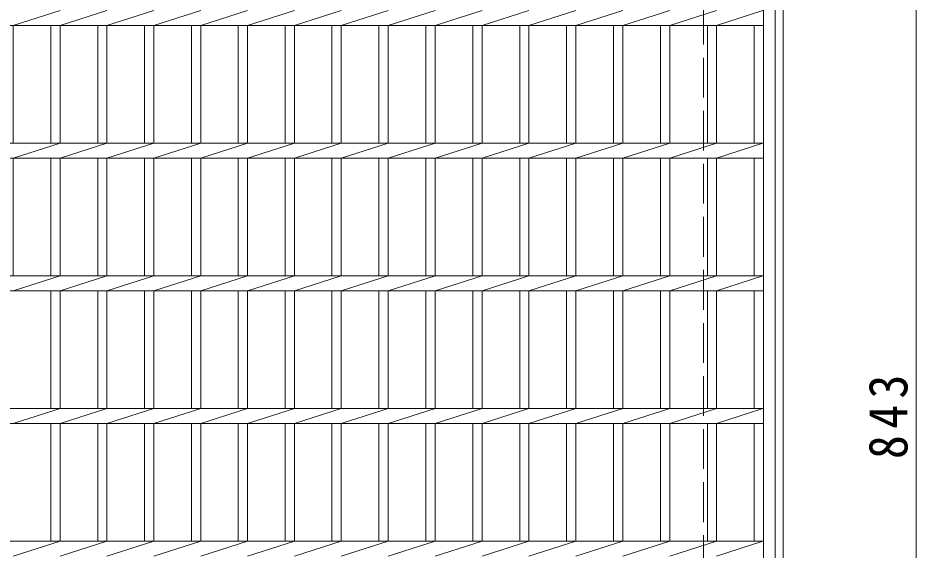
# Model space of a CAD drawing. Units: millimetres at full size, sheet at 1:10; details may follow other scales. Extents: x -1460 to 1849, y -1938 to 1605.
# Drawn here: x -825 to -148, y 824 to 1225 of the extents above; entities that cross this region are included whole.
import ezdxf

# ---------------------------------------------------------------- set-up
doc = ezdxf.new("R2010")
doc.units = ezdxf.units.MM
doc.header["$LTSCALE"] = 10
doc.linetypes.add('DASHED3', pattern=[4, 3, -1])
for name, color, linetype, lineweight in [('C-1', 2, 'Continuous', 9), ('C-2', 3, 'Continuous', 9), ('C-4', 7, 'Continuous', 9)]:
    doc.layers.add(name, color=color, linetype=linetype, lineweight=lineweight)
doc.styles.add('ＭＳ ゴシック', font='')
doc.styles.get('ＭＳ ゴシック').set_extended_font_data('MS Gothic')

msp = doc.modelspace()

# ---------------------------------------------------------------- linework, layer by layer
at = {"layer": 'C-1'}
for p, q in [((-248.19, 464.72), (-248.19, 1384.72)), ((-254.19, 470.72), (-254.19, 1378.72))]:
    msp.add_line(p, q, dxfattribs=at)
at = {"layer": 'C-1', "linetype": 'DASHED3'}
msp.add_line((-308.19, 524.72), (-308.19, 1324.72), dxfattribs=at)
at = {"layer": 'C-2'}
for p, q in [((-263.19, 474.72), (-263.19, 1374.72)), ((-757.64, 1219.06), (-722.34, 1230.38)), ((-722.34, 1219.06), (-687.04, 1230.38)), ((-687.04, 1219.06), (-651.74, 1230.38)), ((-651.74, 1219.06), (-616.44, 1230.38)), ((-616.44, 1219.06), (-581.14, 1230.38)), ((-581.14, 1219.06), (-545.84, 1230.38)), ((-545.84, 1219.06), (-510.54, 1230.38)), ((-510.54, 1219.06), (-475.14, 1230.38)), ((-475.14, 1219.06), (-439.74, 1230.38)), ((-439.74, 1219.06), (-404.44, 1230.38)), ((-404.44, 1219.06), (-368.99, 1230.38)), ((-368.99, 1219.06), (-333.69, 1230.38)), ((-333.69, 1219.06), (-298.39, 1230.38)), ((-298.39, 1219.06), (-263.69, 1230.38)), ((-263.19, 1219.06), (-1153.19, 1219.06)), ((-799.94, 1130.38), (-799.94, 1219.06)), ((-764.64, 1130.38), (-764.64, 1219.06)), ((-757.64, 1130.38), (-757.64, 1219.06)), ((-729.34, 1130.38), (-729.34, 1219.06)), ((-722.34, 1130.38), (-722.34, 1219.06)), ((-694.04, 1130.38), (-694.04, 1219.06)), ((-687.04, 1130.38), (-687.04, 1219.06)), ((-658.74, 1130.38), (-658.74, 1219.06)), ((-651.74, 1130.38), (-651.74, 1219.06)), ((-623.44, 1130.38), (-623.44, 1219.06)), ((-616.44, 1130.38), (-616.44, 1219.06)), ((-588.14, 1130.38), (-588.14, 1219.06)), ((-581.14, 1130.38), (-581.14, 1219.06)), ((-552.84, 1130.38), (-552.84, 1219.06)), ((-545.84, 1130.38), (-545.84, 1219.06)), ((-517.54, 1130.38), (-517.54, 1219.06)), ((-510.54, 1130.38), (-510.54, 1219.06)), ((-482.14, 1130.38), (-482.14, 1219.06)), ((-475.14, 1130.38), (-475.14, 1219.06)), ((-446.74, 1130.38), (-446.74, 1219.06)), ((-439.74, 1130.38), (-439.74, 1219.06)), ((-411.44, 1130.38), (-411.44, 1219.06)), ((-404.44, 1130.38), (-404.44, 1219.06)), ((-375.99, 1130.38), (-375.99, 1219.06)), ((-368.99, 1130.38), (-368.99, 1219.06)), ((-340.69, 1130.38), (-340.69, 1219.06)), ((-333.69, 1130.38), (-333.69, 1219.06)), ((-305.39, 1130.38), (-305.39, 1219.06)), ((-298.39, 1130.38), (-298.39, 1219.06)), ((-270.19, 1130.38), (-270.19, 1219.06)), ((-263.19, 1130.38), (-1153.19, 1130.38)), ((-757.64, 1119.06), (-722.34, 1130.38)), ((-722.34, 1119.06), (-687.04, 1130.38)), ((-687.04, 1119.06), (-651.74, 1130.38)), ((-651.74, 1119.06), (-616.44, 1130.38)), ((-616.44, 1119.06), (-581.14, 1130.38)), ((-581.14, 1119.06), (-545.84, 1130.38)), ((-545.84, 1119.06), (-510.54, 1130.38)), ((-510.54, 1119.06), (-475.14, 1130.38)), ((-475.14, 1119.06), (-439.74, 1130.38)), ((-439.74, 1119.06), (-404.44, 1130.38)), ((-404.44, 1119.06), (-368.99, 1130.38)), ((-368.99, 1119.06), (-333.69, 1130.38)), ((-333.69, 1119.06), (-298.39, 1130.38)), ((-298.39, 1119.06), (-263.69, 1130.38)), ((-263.19, 1119.06), (-1153.19, 1119.06)), ((-799.94, 1030.38), (-799.94, 1119.06)), ((-764.64, 1030.38), (-764.64, 1119.06)), ((-757.64, 1030.38), (-757.64, 1119.06)), ((-729.34, 1030.38), (-729.34, 1119.06)), ((-722.34, 1030.38), (-722.34, 1119.06)), ((-694.04, 1030.38), (-694.04, 1119.06)), ((-687.04, 1030.38), (-687.04, 1119.06)), ((-658.74, 1030.38), (-658.74, 1119.06)), ((-651.74, 1030.38), (-651.74, 1119.06)), ((-623.44, 1030.38), (-623.44, 1119.06)), ((-616.44, 1030.38), (-616.44, 1119.06)), ((-588.14, 1030.38), (-588.14, 1119.06)), ((-581.14, 1030.38), (-581.14, 1119.06)), ((-552.84, 1030.38), (-552.84, 1119.06)), ((-545.84, 1030.38), (-545.84, 1119.06)), ((-517.54, 1030.38), (-517.54, 1119.06)), ((-510.54, 1030.38), (-510.54, 1119.06)), ((-482.14, 1030.38), (-482.14, 1119.06)), ((-475.14, 1030.38), (-475.14, 1119.06)), ((-446.74, 1030.38), (-446.74, 1119.06)), ((-439.74, 1030.38), (-439.74, 1119.06)), ((-411.44, 1030.38), (-411.44, 1119.06)), ((-404.44, 1030.38), (-404.44, 1119.06)), ((-375.99, 1030.38), (-375.99, 1119.06)), ((-368.99, 1030.38), (-368.99, 1119.06)), ((-340.69, 1030.38), (-340.69, 1119.06)), ((-333.69, 1030.38), (-333.69, 1119.06)), ((-305.39, 1030.38), (-305.39, 1119.06)), ((-298.39, 1030.38), (-298.39, 1119.06)), ((-270.19, 1030.38), (-270.19, 1119.06)), ((-263.19, 1030.38), (-1153.19, 1030.38)), ((-828.24, 1019.06), (-792.94, 1030.38)), ((-792.94, 1019.06), (-757.64, 1030.38)), ((-757.64, 1019.06), (-722.34, 1030.38)), ((-722.34, 1019.06), (-687.04, 1030.38)), ((-687.04, 1019.06), (-651.74, 1030.38)), ((-651.74, 1019.06), (-616.44, 1030.38)), ((-616.44, 1019.06), (-581.14, 1030.38)), ((-581.14, 1019.06), (-545.84, 1030.38)), ((-545.84, 1019.06), (-510.54, 1030.38)), ((-510.54, 1019.06), (-475.14, 1030.38)), ((-475.14, 1019.06), (-439.74, 1030.38)), ((-439.74, 1019.06), (-404.44, 1030.38)), ((-404.44, 1019.06), (-368.99, 1030.38)), ((-368.99, 1019.06), (-333.69, 1030.38)), ((-333.69, 1019.06), (-298.39, 1030.38)), ((-298.39, 1019.06), (-263.69, 1030.38)), ((-263.19, 1019.06), (-1153.19, 1019.06)), ((-799.94, 930.38), (-799.94, 1019.06)), ((-792.94, 930.38), (-792.94, 1019.06)), ((-764.64, 930.38), (-764.64, 1019.06)), ((-757.64, 930.38), (-757.64, 1019.06)), ((-729.34, 930.38), (-729.34, 1019.06)), ((-722.34, 930.38), (-722.34, 1019.06)), ((-694.04, 930.38), (-694.04, 1019.06)), ((-687.04, 930.38), (-687.04, 1019.06)), ((-658.74, 930.38), (-658.74, 1019.06)), ((-651.74, 930.38), (-651.74, 1019.06)), ((-623.44, 930.38), (-623.44, 1019.06)), ((-616.44, 930.38), (-616.44, 1019.06)), ((-588.14, 930.38), (-588.14, 1019.06)), ((-581.14, 930.38), (-581.14, 1019.06)), ((-552.84, 930.38), (-552.84, 1019.06)), ((-545.84, 930.38), (-545.84, 1019.06)), ((-517.54, 930.38), (-517.54, 1019.06)), ((-510.54, 930.38), (-510.54, 1019.06)), ((-482.14, 930.38), (-482.14, 1019.06)), ((-475.14, 930.38), (-475.14, 1019.06)), ((-446.74, 930.38), (-446.74, 1019.06)), ((-439.74, 930.38), (-439.74, 1019.06)), ((-411.44, 930.38), (-411.44, 1019.06)), ((-404.44, 930.38), (-404.44, 1019.06)), ((-375.99, 930.38), (-375.99, 1019.06)), ((-368.99, 930.38), (-368.99, 1019.06)), ((-340.69, 930.38), (-340.69, 1019.06)), ((-333.69, 930.38), (-333.69, 1019.06)), ((-305.39, 930.38), (-305.39, 1019.06)), ((-298.39, 930.38), (-298.39, 1019.06)), ((-270.19, 930.38), (-270.19, 1019.06)), ((-263.19, 930.38), (-1153.19, 930.38)), ((-828.24, 919.06), (-792.94, 930.38)), ((-792.94, 919.06), (-757.64, 930.38)), ((-757.64, 919.06), (-722.34, 930.38)), ((-722.34, 919.06), (-687.04, 930.38)), ((-687.04, 919.06), (-651.74, 930.38)), ((-651.74, 919.06), (-616.44, 930.38)), ((-616.44, 919.06), (-581.14, 930.38)), ((-581.14, 919.06), (-545.84, 930.38)), ((-545.84, 919.06), (-510.54, 930.38)), ((-510.54, 919.06), (-475.14, 930.38)), ((-475.14, 919.06), (-439.74, 930.38)), ((-439.74, 919.06), (-404.44, 930.38)), ((-404.44, 919.06), (-368.99, 930.38)), ((-368.99, 919.06), (-333.69, 930.38)), ((-333.69, 919.06), (-298.39, 930.38)), ((-298.39, 919.06), (-263.69, 930.38)), ((-263.19, 919.06), (-1153.19, 919.06)), ((-799.94, 830.38), (-799.94, 919.06)), ((-792.94, 830.38), (-792.94, 919.06)), ((-764.64, 830.38), (-764.64, 919.06)), ((-757.64, 830.38), (-757.64, 919.06)), ((-729.34, 830.38), (-729.34, 919.06)), ((-722.34, 830.38), (-722.34, 919.06)), ((-694.04, 830.38), (-694.04, 919.06)), ((-687.04, 830.38), (-687.04, 919.06)), ((-658.74, 830.38), (-658.74, 919.06)), ((-651.74, 830.38), (-651.74, 919.06)), ((-623.44, 830.38), (-623.44, 919.06)), ((-616.44, 830.38), (-616.44, 919.06)), ((-588.14, 830.38), (-588.14, 919.06)), ((-581.14, 830.38), (-581.14, 919.06)), ((-552.84, 830.38), (-552.84, 919.06)), ((-545.84, 830.38), (-545.84, 919.06)), ((-517.54, 830.38), (-517.54, 919.06)), ((-510.54, 830.38), (-510.54, 919.06)), ((-482.14, 830.38), (-482.14, 919.06)), ((-475.14, 830.38), (-475.14, 919.06)), ((-446.74, 830.38), (-446.74, 919.06)), ((-439.74, 830.38), (-439.74, 919.06)), ((-411.44, 830.38), (-411.44, 919.06)), ((-404.44, 830.38), (-404.44, 919.06)), ((-375.99, 830.38), (-375.99, 919.06)), ((-368.99, 830.38), (-368.99, 919.06)), ((-340.69, 830.38), (-340.69, 919.06)), ((-333.69, 830.38), (-333.69, 919.06)), ((-305.39, 830.38), (-305.39, 919.06)), ((-298.39, 830.38), (-298.39, 919.06)), ((-270.19, 830.38), (-270.19, 919.06)), ((-263.19, 830.38), (-1153.19, 830.38)), ((-828.24, 819.06), (-792.94, 830.38)), ((-792.94, 819.06), (-757.64, 830.38)), ((-757.64, 819.06), (-722.34, 830.38)), ((-722.34, 819.06), (-687.04, 830.38)), ((-687.04, 819.06), (-651.74, 830.38)), ((-651.74, 819.06), (-616.44, 830.38)), ((-616.44, 819.06), (-581.14, 830.38)), ((-581.14, 819.06), (-545.84, 830.38)), ((-545.84, 819.06), (-510.54, 830.38)), ((-510.54, 819.06), (-475.14, 830.38)), ((-475.14, 819.06), (-439.74, 830.38)), ((-439.74, 819.06), (-404.44, 830.38)), ((-404.44, 819.06), (-368.99, 830.38)), ((-368.99, 819.06), (-333.69, 830.38)), ((-333.69, 819.06), (-298.39, 830.38)), ((-298.39, 819.06), (-263.69, 830.38))]:
    msp.add_line(p, q, dxfattribs=at)
for points in [[(-828.24, 1130.38), (-828.24, 1219.06), (-792.94, 1230.38)], [(-792.94, 1130.38), (-792.94, 1219.06), (-757.64, 1230.38)], [(-828.24, 1030.38), (-828.24, 1119.06), (-792.94, 1130.38)], [(-792.94, 1030.38), (-792.94, 1119.06), (-757.64, 1130.38)]]:
    msp.add_lwpolyline(points, dxfattribs=at)
at = {"layer": 'C-4'}
msp.add_line((-148.19, 1346.22), (-148.19, 503.22), dxfattribs=at)

# ---------------------------------------------------------------- texts
at = {"layer": 'C-4', "color": 2, "insert": (-154.19, 892.22), "char_height": 29.33, "attachment_point": 7, "rotation": 90, "style": 'ＭＳ ゴシック'}
msp.add_mtext('\\T1.27;\\W0.9;843', dxfattribs=at)

doc.saveas('drawing.dxf')
